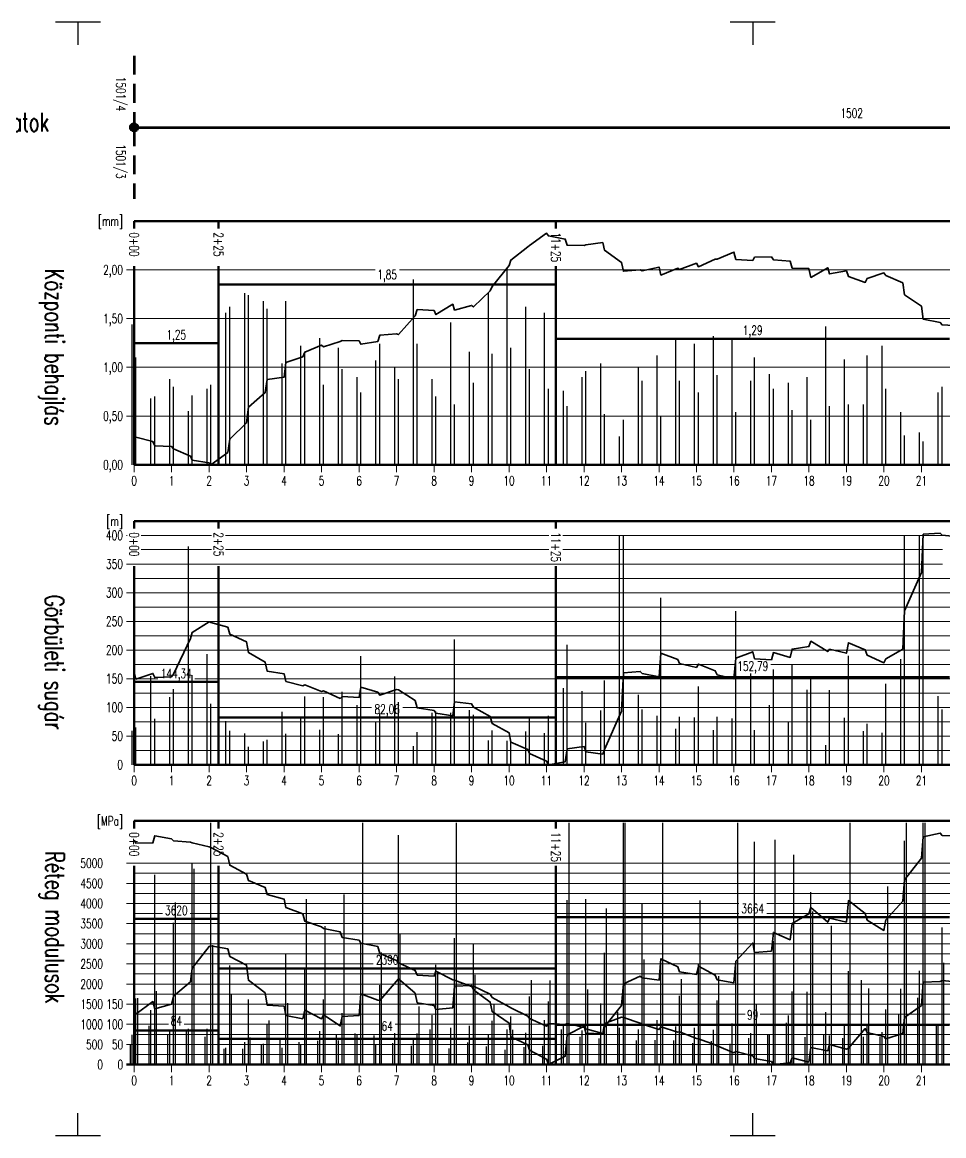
# Model space of a CAD drawing. Extents: x 34 to 784, y 316 to 619.
# Drawn here: x 228.7 to 474.5, y 321.8 to 618.8 of the extents above; entities that cross this region are included whole.
import ezdxf
from ezdxf.enums import TextEntityAlignment as Align

# ---------------------------------------------------------------- set-up
doc = ezdxf.new("R2010")
doc.units = 0
doc.header["$LTSCALE"] = 10
doc.header["$MEASUREMENT"] = 0
doc.linetypes.add('SZAGGATOTT', pattern=[0.75, 0.5, -0.25])
for name, color, linetype, lineweight in [('Felületi_modulusok', 11, 'Continuous', 30), ('Felületi_modulusok_2', 140, 'Continuous', 30), ('Felületi_modulusok_kumulatív', 11, 'Continuous', 35), ('Felületi_modulusok_kumulatív_2', 140, 'Continuous', 35), ('Felületi_modulusok_Mértékadó', 1, 'Continuous', 50), ('Felületi_modulusok_Mértékadó_2', 5, 'Continuous', 50), ('Görbületi_sugár', 7, 'Continuous', 25), ('Görbületi_sugár_kumulatív', 11, 'Continuous', 35), ('Görbületi_sugár_Mértékadó', 1, 'Continuous', 50), ('Keret', 7, 'Continuous', 50), ('Keretjelek', 7, 'Continuous', 25), ('Skála_X', 7, 'Continuous', 20), ('Skála_Y', 7, 'Continuous', 20), ('Szöveg', 7, 'Continuous', 35), ('Szöveg_0', 7, 'Continuous', 35), ('Tengely', 6, 'Continuous', 70), ('Tárcsaközép_süllyedés', 7, 'Continuous', 25), ('Tárcsaközép_süllyedés_kumulatív', 11, 'Continuous', 35), ('Tárcsaközép_süllyedés_Mértékadó', 1, 'Continuous', 50)]:
    doc.layers.add(name, color=color, linetype=linetype, lineweight=lineweight)
doc.layers.add('Szöveg_2', color=7, linetype='Continuous')
doc.styles.get("Standard").update_dxf_attribs({"font": 'simplex.shx'})

# ---------------------------------------------------------------- blocks, each defined once
blk = doc.blocks.new('M_nk')
at = {"layer": 'Felületi_modulusok_2'}
for p, q in [((210.5, 0), (210.5, 25.03)), ((195, 0), (195, 22.56)), ((180.5, 0), (180.5, 19.45)), ((205.5, 0), (205.5, 20.2)), ((210, 0), (210, 17.83)), ((125.5, 0), (125.5, 16.33)), ((320.5, 0), (320.5, 15.47)), ((330, 0), (330, 15.15)), ((340.5, 0), (340.5, 16.12)), ((370, 0), (370, 16.98)), ((370.5, 0), (370.5, 15.15)), ((375, 0), (375, 15.15)), ((385.5, 0), (385.5, 16.12)), ((390, 0), (390, 15.15)), ((5.5, 0), (5.5, 14.5)), ((80.5, 0), (80.5, 13.21)), ((130, 0), (130, 14.07)), ((175.5, 0), (175.5, 13.11)), ((185.5, 0), (185.5, 13.97)), ((205, 0), (205, 13.32)), ((225, 0), (225, 12.03)), ((260.5, 0), (260.5, 12.79)), ((265.5, 0), (265.5, 14.72)), ((275.5, 0), (275.5, 12.89)), ((280, 0), (280, 12.03)), ((280.5, 0), (280.5, 13.21)), ((285, 0), (285, 13.75)), ((285.5, 0), (285.5, 13.43)), ((300, 0), (300, 13.11)), ((310, 0), (310, 14.18)), ((310.5, 0), (310.5, 12.25)), ((320, 0), (320, 13.86)), ((325.5, 0), (325.5, 12.25)), ((335, 0), (335, 12.57)), ((345, 0), (345, 13.21)), ((345.5, 0), (345.5, 12.03)), ((350.5, 0), (350.5, 12.36)), ((380, 0), (380, 14.72)), ((380.5, 0), (380.5, 14.72)), ((5, 0), (5, 10.31)), ((15, 0), (15, 9.02)), ((15.5, 0), (15.5, 9.56)), ((20.5, 0), (20.5, 9.56)), ((50.5, 0), (50.5, 8.92)), ((80, 0), (80, 9.35)), ((85.5, 0), (85.5, 9.78)), ((90.5, 0), (90.5, 10.31)), ((100.5, 0), (100.5, 9.35)), ((110.5, 0), (110.5, 11.82)), ((115, 0), (115, 9.35)), ((115.5, 0), (115.5, 10.64)), ((120.5, 0), (120.5, 9.13)), ((130.5, 0), (130.5, 9.78)), ((135.5, 0), (135.5, 9.35)), ((140.5, 0), (140.5, 11.82)), ((145.5, 0), (145.5, 10.21)), ((150.5, 0), (150.5, 9.78)), ((155.5, 0), (155.5, 9.24)), ((160.5, 0), (160.5, 10.96)), ((175, 0), (175, 11.17)), ((190.5, 0), (190.5, 10.64)), ((215, 0), (215, 10.42)), ((215.5, 0), (215.5, 10.64)), ((220, 0), (220, 8.92)), ((220.5, 0), (220.5, 9.35)), ((225.5, 0), (225.5, 10.21)), ((235.5, 0), (235.5, 10.1)), ((240.5, 0), (240.5, 10.31)), ((245.5, 0), (245.5, 10.21)), ((250, 0), (250, 10.21)), ((250.5, 0), (250.5, 9.99)), ((255.5, 0), (255.5, 10.31)), ((260, 0), (260, 10.31)), ((265, 0), (265, 9.99)), ((270, 0), (270, 11.71)), ((270.5, 0), (270.5, 11.39)), ((290, 0), (290, 11.07)), ((290.5, 0), (290.5, 11.17)), ((295, 0), (295, 9.78)), ((295.5, 0), (295.5, 10.42)), ((300.5, 0), (300.5, 10.64)), ((305, 0), (305, 10.1)), ((305.5, 0), (305.5, 9.24)), ((315.5, 0), (315.5, 11.39)), ((325, 0), (325, 11.71)), ((330.5, 0), (330.5, 10.74)), ((335.5, 0), (335.5, 9.13)), ((340, 0), (340, 11.17)), ((350, 0), (350, 11.71)), ((355, 0), (355, 9.45)), ((355.5, 0), (355.5, 9.13)), ((360, 0), (360, 11.5)), ((360.5, 0), (360.5, 9.13)), ((375.5, 0), (375.5, 11.07)), ((385, 0), (385, 11.17)), ((390.5, 0), (390.5, 10.74)), ((0.5, 0), (0.5, 7.95)), ((10, 0), (10, 8.06)), ((10.5, 0), (10.5, 8.81)), ((20, 0), (20, 7.41)), ((30.5, 0), (30.5, 6.02)), ((40, 0), (40, 7.09)), ((45, 0), (45, 6.02)), ((50, 0), (50, 6.34)), ((55, 0), (55, 7.84)), ((55.5, 0), (55.5, 6.45)), ((60, 0), (60, 8.27)), ((60.5, 0), (60.5, 8.06)), ((65, 0), (65, 7.74)), ((70.5, 0), (70.5, 8.38)), ((75.5, 0), (75.5, 7.09)), ((95.5, 0), (95.5, 7.95)), ((105.5, 0), (105.5, 8.49)), ((120, 0), (120, 7.41)), ((125, 0), (125, 6.98)), ((135, 0), (135, 6.45)), ((140, 0), (140, 6.55)), ((145, 0), (145, 6.45)), ((155, 0), (155, 6.23)), ((165, 0), (165, 7.09)), ((165.5, 0), (165.5, 8.38)), ((170, 0), (170, 7.95)), ((170.5, 0), (170.5, 8.06)), ((180, 0), (180, 7.31)), ((185, 0), (185, 7.84)), ((190, 0), (190, 7.09)), ((195.5, 0), (195.5, 7.41)), ((200, 0), (200, 7.41)), ((200.5, 0), (200.5, 8.7)), ((230, 0), (230, 7.09)), ((235, 0), (235, 6.23)), ((240, 0), (240, 7.63)), ((245, 0), (245, 8.17)), ((255, 0), (255, 8.49)), ((275, 0), (275, 7.52)), ((315, 0), (315, 8.7)), ((365, 0), (365, 8.7)), ((365.5, 0), (365.5, 7.63)), ((25, 0), (25, 4.19)), ((25.5, 0), (25.5, 4.51)), ((30, 0), (30, 4.19)), ((35, 0), (35, 5.37)), ((35.5, 0), (35.5, 5.59)), ((40.5, 0), (40.5, 4.51)), ((45.5, 0), (45.5, 5.26)), ((65.5, 0), (65.5, 5.48)), ((70, 0), (70, 5.69)), ((75, 0), (75, 5.05)), ((85, 0), (85, 4.3)), ((90, 0), (90, 5.91)), ((95, 0), (95, 4.83)), ((100, 0), (100, 3.98)), ((105, 0), (105, 4.62)), ((110, 0), (110, 5.05)), ((150, 0), (150, 5.69)), ((160, 0), (160, 5.59)), ((230.5, 0), (230.5, 5.69))]:
    blk.add_line(p, q, dxfattribs=at)
blk = doc.blocks.new('M_K')
at = {"layer": 'Felületi_modulusok'}
for p, q in [((20, 0), (20, 64.46)), ((60.5, 0), (60.5, 64.46)), ((85.5, 0), (85.5, 64.46)), ((115.5, 0), (115.5, 64.46)), ((130, 0), (130, 64.46)), ((130.5, 0), (130.5, 64.46)), ((140.5, 0), (140.5, 64.46)), ((160.5, 0), (160.5, 64.46)), ((190.5, 0), (190.5, 64.46)), ((205.5, 0), (205.5, 64.46)), ((210, 0), (210, 64.46)), ((210.5, 0), (210.5, 64.46)), ((300, 0), (300, 64.46)), ((370, 0), (370, 64.46)), ((375.5, 0), (375.5, 64.46)), ((70, 0), (70, 61.22)), ((165, 0), (165, 59.42)), ((170.5, 0), (170.5, 59.95)), ((205, 0), (205, 59.68)), ((380, 0), (380, 60.94)), ((380.5, 0), (380.5, 60.94)), ((370.5, 0), (370.5, 56.81)), ((15, 0), (15, 53.72)), ((175.5, 0), (175.5, 55.96)), ((5, 0), (5, 50.65)), ((15.5, 0), (15.5, 52.2)), ((265.5, 0), (265.5, 53.43)), ((300.5, 0), (300.5, 47.65)), ((55.5, 0), (55.5, 45.38)), ((180, 0), (180, 46.03)), ((200.5, 0), (200.5, 47.52)), ((310.5, 0), (310.5, 45.93)), ((10.5, 0), (10.5, 43.25)), ((45.5, 0), (45.5, 44.11)), ((115, 0), (115, 43.83)), ((120, 0), (120, 44.11)), ((125.5, 0), (125.5, 41.64)), ((135, 0), (135, 43)), ((150.5, 0), (150.5, 43.8)), ((180.5, 0), (180.5, 40.84)), ((285.5, 0), (285.5, 40.29)), ((320.5, 0), (320.5, 41)), ((10, 0), (10, 37.8)), ((50.5, 0), (50.5, 36.92)), ((185.5, 0), (185.5, 37.01)), ((215, 0), (215, 36.58)), ((290.5, 0), (290.5, 37.21)), ((310, 0), (310, 36.16)), ((355.5, 0), (355.5, 35.98)), ((360, 0), (360, 38.28)), ((70.5, 0), (70.5, 34.69)), ((85, 0), (85, 33.69)), ((170, 0), (170, 32.92)), ((220.5, 0), (220.5, 33.93)), ((295.5, 0), (295.5, 33.55)), ((305, 0), (305, 33.63)), ((305.5, 0), (305.5, 34.65)), ((315.5, 0), (315.5, 35.42)), ((375, 0), (375, 33.78)), ((20.5, 0), (20.5, 31.84)), ((60, 0), (60, 32.6)), ((65.5, 0), (65.5, 29.92)), ((90, 0), (90, 32.26)), ((125, 0), (125, 29.82)), ((285, 0), (285, 30.11)), ((290, 0), (290, 31.54)), ((295, 0), (295, 31.48)), ((40, 0), (40, 29.35)), ((135.5, 0), (135.5, 28.04)), ((140, 0), (140, 27.13)), ((215.5, 0), (215.5, 27.13)), ((220, 0), (220, 29.7)), ((225.5, 0), (225.5, 27.05)), ((260, 0), (260, 28.26)), ((275, 0), (275, 29.63)), ((325.5, 0), (325.5, 26.83)), ((25, 0), (25, 26.4)), ((45, 0), (45, 25.69)), ((80, 0), (80, 26.64)), ((80.5, 0), (80.5, 24.58)), ((90.5, 0), (90.5, 23.93)), ((150, 0), (150, 26.71)), ((160, 0), (160, 26.2)), ((190, 0), (190, 24.89)), ((280.5, 0), (280.5, 25.11)), ((320, 0), (320, 24.26)), ((360.5, 0), (360.5, 26.03)), ((65, 0), (65, 21.2)), ((105.5, 0), (105.5, 22.5)), ((110.5, 0), (110.5, 22.45)), ((145.5, 0), (145.5, 22.77)), ((155.5, 0), (155.5, 23.56)), ((245, 0), (245, 23.27)), ((245.5, 0), (245.5, 22.77)), ((265, 0), (265, 21.89)), ((280, 0), (280, 21.54)), ((315, 0), (315, 23.07)), ((335.5, 0), (335.5, 22.01)), ((340, 0), (340, 23.46)), ((350.5, 0), (350.5, 22.12)), ((385, 0), (385, 23.46)), ((5.5, 0), (5.5, 19.59)), ((25.5, 0), (25.5, 18.68)), ((105, 0), (105, 18.2)), ((120.5, 0), (120.5, 20)), ((145, 0), (145, 18.37)), ((175, 0), (175, 19.55)), ((195.5, 0), (195.5, 20.32)), ((225, 0), (225, 19.74)), ((230, 0), (230, 18.08)), ((240.5, 0), (240.5, 20.42)), ((255, 0), (255, 19.69)), ((255.5, 0), (255.5, 19.19)), ((325, 0), (325, 20.5)), ((345, 0), (345, 18.23)), ((350, 0), (350, 18.04)), ((0, 0), (0, 17.64)), ((0.5, 0), (0.5, 17.73)), ((30, 0), (30, 17.35)), ((40.5, 0), (40.5, 16.38)), ((50, 0), (50, 17.37)), ((75.5, 0), (75.5, 15.52)), ((95.5, 0), (95.5, 16.06)), ((110, 0), (110, 16.81)), ((155, 0), (155, 17.07)), ((165.5, 0), (165.5, 15.92)), ((230.5, 0), (230.5, 16.23)), ((235, 0), (235, 17.07)), ((250.5, 0), (250.5, 16.78)), ((270, 0), (270, 16.87)), ((270.5, 0), (270.5, 17.53)), ((335, 0), (335, 17.73)), ((340.5, 0), (340.5, 15.15)), ((345.5, 0), (345.5, 15.16)), ((355, 0), (355, 17.59)), ((385.5, 0), (385.5, 15.15)), ((55, 0), (55, 13.73)), ((100, 0), (100, 12.8)), ((200, 0), (200, 14.68)), ((240, 0), (240, 14.19)), ((250, 0), (250, 14.7)), ((275.5, 0), (275.5, 13.02)), ((330.5, 0), (330.5, 12.03)), ((365.5, 0), (365.5, 12.51)), ((390.5, 0), (390.5, 12.03)), ((35, 0), (35, 10.85)), ((35.5, 0), (35.5, 11.73)), ((95, 0), (95, 11.66)), ((100.5, 0), (100.5, 9.25)), ((195, 0), (195, 10.83)), ((365, 0), (365, 10.97)), ((30.5, 0), (30.5, 7.22)), ((75, 0), (75, 8.28)), ((185, 0), (185, 7.77)), ((235.5, 0), (235.5, 8.28)), ((260.5, 0), (260.5, 7.28)), ((330, 0), (330, 7.27)), ((390, 0), (390, 7.27))]:
    blk.add_line(p, q, dxfattribs=at)

msp = doc.modelspace()

# ---------------------------------------------------------------- hatches: boundary and pattern name
at = {"layer": 'Tengely'}
h = msp.add_hatch(color=256, dxfattribs=at)
h.paths.add_polyline_path([(257.53, 590.77), (258.53, 590.77), (258.53, 590.77), (259.53, 590.77, 0.999999)])
h.paths.add_polyline_path([(259.53, 590.77), (259.53, 590.77), (258.53, 590.77), (258.53, 590.77), (257.53, 590.77, 1)])

# ---------------------------------------------------------------- linework, layer by layer
at = {"layer": 'Felületi_modulusok_2'}
msp.add_line((257.53, 340.77), (257.53, 346.25), dxfattribs=at)
at = {"layer": 'Felületi_modulusok_kumulatív', "flags": 128}
msp.add_lwpolyline([(258.53, 356.46), (259.03, 354.22), (263.53, 357.6), (264.03, 355.68), (268.53, 356.87), (269.03, 358.99), (273.53, 362.89), (274.03, 366.54), (278.53, 372.28), (279.03, 372.45), (283.53, 371.69), (284.03, 369.62), (288.53, 367.32), (289.03, 363.29), (293.53, 359.88), (294.03, 356.62), (298.53, 356.37), (299.03, 353.9), (303.53, 353.03), (304.03, 355.29), (308.53, 353), (309.03, 354.03), (313.53, 351.11), (314.03, 353.6), (318.53, 353.9), (319.03, 359.63), (323.53, 357.99), (324.03, 357.84), (328.53, 363.02), (329.03, 363.68), (333.53, 359.83), (334.03, 357.22), (338.53, 356.5), (339.03, 355.44), (343.53, 355.92), (344.03, 361.66), (348.53, 361.91), (349.03, 360.73), (353.53, 357.45), (354.03, 354.93), (358.53, 351.86), (359.03, 348.17), (363.53, 346.02), (364.03, 344.6), (368.53, 342.2), (369.03, 340.77), (373.53, 342.99), (374.03, 348.73), (378.53, 351), (379.03, 349.15), (383.53, 348.98), (384.03, 350.82), (388.53, 356.56), (389.03, 362.3), (393.53, 364.37), (394.03, 363.89), (398.53, 363.26), (399.03, 369), (403.53, 366.87), (404.03, 365.5), (408.53, 364.79), (409.03, 367.01), (413.53, 364.66), (414.03, 363.42), (418.53, 362.63), (419.03, 368.36), (423.53, 373.24), (424.03, 370.7), (428.53, 371.05), (429.03, 376.02), (433.53, 374.1), (434.03, 378.38), (438.53, 380.98), (439.03, 382.68), (443.53, 378.75), (444.03, 379.8), (448.53, 378.79), (449.03, 384.53), (453.53, 381.11), (454.03, 379.32), (458.53, 376.56), (459.03, 379.41), (463.53, 384.33), (464.03, 390.07), (468.53, 395.81), (469.03, 401.54), (473.53, 402.52), (474.03, 401.89), (478.53, 401.7)], dxfattribs=at)
at = {"layer": 'Felületi_modulusok_kumulatív_2', "flags": 128}
msp.add_lwpolyline([(258.53, 400.65), (259.03, 399.8), (263.53, 399.93), (264.03, 401.8), (268.53, 400.99), (269.03, 400.5), (273.53, 400.09), (274.03, 399.91), (278.53, 398.84), (279.03, 398.66), (283.53, 396.25), (284.03, 393.97), (288.53, 391.56), (289.03, 389.91), (293.53, 387.99), (294.03, 386.16), (298.53, 384.95), (299.03, 382.67), (303.53, 381.02), (304.03, 379.06), (308.53, 377.54), (309.03, 377.09), (313.53, 376.19), (314.03, 374.72), (318.53, 374), (319.03, 373.2), (323.53, 372.26), (324.03, 370.38), (328.53, 368.59), (329.03, 367.92), (333.53, 365.87), (334.03, 364.66), (338.53, 364.39), (339.03, 365.72), (343.53, 363.36), (344.03, 363.27), (348.53, 361.57), (349.03, 361.7), (353.53, 359.56), (354.03, 358.71), (358.53, 356.21), (359.03, 355.94), (363.53, 353.7), (364.03, 353.08), (368.53, 351.02), (369.03, 351.78), (373.53, 351.51), (374.03, 351.77), (378.53, 350.7), (379.03, 350.34), (383.53, 349.09), (384.03, 351.71), (388.53, 353.4), (389.03, 353.31), (393.53, 351.84), (394.03, 351.56), (398.53, 350.13), (399.03, 350.89), (403.53, 349.41), (404.03, 349.5), (408.53, 347.71), (409.03, 347.62), (413.53, 346.06), (414.03, 345.74), (418.53, 343.91), (419.03, 344.31), (423.53, 343.1), (424.03, 342.43), (428.53, 341.58), (429.03, 340.77), (433.53, 341.26), (434.03, 342.55), (438.53, 341.43), (439.03, 345.35), (443.53, 344.46), (444.03, 346.1), (448.53, 344.9), (449.03, 345.16), (453.53, 350.37), (454.03, 349.3), (458.53, 348.23), (459.03, 347.69), (463.53, 349.07), (464.03, 353.3), (468.53, 356.55), (469.03, 362.78), (473.53, 362.96), (474.03, 363.22), (478.53, 362.77)], dxfattribs=at)
at = {"layer": 'Felületi_modulusok_Mértékadó'}
for p, q in [((258.53, 379.66), (281.03, 379.66)), ((371.03, 380.14), (476.03, 380.14)), ((281.03, 366.45), (371.03, 366.45))]:
    msp.add_line(p, q, dxfattribs=at)
at = {"layer": 'Felületi_modulusok_Mértékadó_2'}
for p, q in [((371.03, 351.43), (476.03, 351.43)), ((258.53, 349.84), (281.03, 349.84)), ((281.03, 347.64), (371.03, 347.64))]:
    msp.add_line(p, q, dxfattribs=at)
at = {"layer": 'Görbületi_sugár'}
for p, q in [((388.03, 420.77), (388.03, 481.95)), ((389.03, 420.77), (389.03, 481.95)), ((464.03, 420.77), (464.03, 481.95)), ((468.03, 420.77), (468.03, 481.95)), ((469.03, 420.77), (469.03, 481.95)), ((273.03, 420.77), (273.03, 478.98)), ((399.03, 420.77), (399.03, 465.32)), ((419.03, 420.77), (419.03, 461.76)), ((344.03, 420.77), (344.03, 454.21)), ((374.03, 420.77), (374.03, 452.73)), ((278.03, 420.77), (278.03, 450.28)), ((319.03, 420.77), (319.03, 449.75)), ((449.03, 420.77), (449.03, 449.83)), ((463.03, 420.77), (463.03, 448.91)), ((429.03, 420.77), (429.03, 446.2)), ((434.03, 420.77), (434.03, 447.49)), ((263.03, 420.77), (263.03, 444.42)), ((274.03, 420.77), (274.03, 444.65)), ((328.03, 420.77), (328.03, 444.26)), ((384.03, 420.77), (384.03, 443.24)), ((423.03, 420.77), (423.03, 445.1)), ((439.03, 420.77), (439.03, 443.86)), ((269.03, 420.77), (269.03, 440.88)), ((314.03, 420.77), (314.03, 440.18)), ((373.03, 420.77), (373.03, 441.17)), ((378.03, 420.77), (378.03, 440.43)), ((409.03, 420.77), (409.03, 441.67)), ((438.03, 420.77), (438.03, 440.74)), ((444.03, 420.77), (444.03, 440.62)), ((459.03, 420.77), (459.03, 442.35)), ((268.03, 420.77), (268.03, 438.75)), ((279.03, 420.77), (279.03, 437.01)), ((304.03, 420.77), (304.03, 438.97)), ((309.03, 420.77), (309.03, 438.82)), ((318.03, 420.77), (318.03, 436.61)), ((329.03, 420.77), (329.03, 437.45)), ((393.03, 420.77), (393.03, 439.38)), ((428.03, 420.77), (428.03, 436.62)), ((473.03, 420.77), (473.03, 439.05)), ((298.03, 420.77), (298.03, 434.88)), ((324.03, 420.77), (324.03, 434.41)), ((338.03, 420.77), (338.03, 434.64)), ((339.03, 420.77), (339.03, 435)), ((343.03, 420.77), (343.03, 434.64)), ((348.03, 420.77), (348.03, 435.35)), ((349.03, 420.77), (349.03, 434.03)), ((369.03, 420.77), (369.03, 433.79)), ((383.03, 420.77), (383.03, 435.22)), ((394.03, 420.77), (394.03, 435.46)), ((398.03, 420.77), (398.03, 433.82)), ((474.03, 420.77), (474.03, 435.46)), ((259.03, 420.77), (259.03, 430.71)), ((264.03, 420.77), (264.03, 433.03)), ((283.03, 420.77), (283.03, 432.35)), ((303.03, 420.77), (303.03, 432.99)), ((323.03, 420.77), (323.03, 432.14)), ((364.03, 420.77), (364.03, 432.99)), ((379.03, 420.77), (379.03, 431.98)), ((404.03, 420.77), (404.03, 433.5)), ((408.03, 420.77), (408.03, 433.33)), ((414.03, 420.77), (414.03, 433.54)), ((418.03, 420.77), (418.03, 433.08)), ((433.03, 420.77), (433.03, 432.27)), ((448.03, 420.77), (448.03, 433.27)), ((454.03, 420.77), (454.03, 431.63)), ((258.03, 420.77), (258.03, 429.79)), ((284.03, 420.77), (284.03, 429.8)), ((288.03, 420.77), (288.03, 429.08)), ((299.03, 420.77), (299.03, 429.05)), ((308.03, 420.77), (308.03, 430.11)), ((313.03, 420.77), (313.03, 428.89)), ((334.03, 420.77), (334.03, 429.49)), ((354.03, 420.77), (354.03, 429.91)), ((363.03, 420.77), (363.03, 429.64)), ((368.03, 420.77), (368.03, 429.21)), ((403.03, 420.77), (403.03, 430.32)), ((413.03, 420.77), (413.03, 429.95)), ((424.03, 420.77), (424.03, 429.98)), ((453.03, 420.77), (453.03, 429.69)), ((458.03, 420.77), (458.03, 429.24)), ((289.03, 420.77), (289.03, 425.5)), ((293.03, 420.77), (293.03, 426.98)), ((294.03, 420.77), (294.03, 427.44)), ((333.03, 420.77), (333.03, 425.75)), ((353.03, 420.77), (353.03, 427.22)), ((358.03, 420.77), (358.03, 427.16)), ((359.03, 420.77), (359.03, 426.99)), ((443.03, 420.77), (443.03, 426.02))]:
    msp.add_line(p, q, dxfattribs=at)
at = {"layer": 'Görbületi_sugár_kumulatív', "flags": 128}
msp.add_lwpolyline([(258.53, 445.28), (259.03, 443.61), (263.53, 445.14), (264.03, 444.02), (268.53, 444.22), (269.03, 444.92), (273.53, 454.46), (274.03, 456.04), (278.53, 458.92), (279.03, 458.72), (283.53, 457.44), (284.03, 455.57), (288.53, 453.53), (289.03, 450.66), (293.53, 448.13), (294.03, 445.71), (298.53, 445.02), (299.03, 442.97), (303.53, 441.84), (304.03, 442.1), (308.53, 440.3), (309.03, 440.52), (313.53, 438.44), (314.03, 438.97), (318.53, 438.68), (319.03, 441.44), (323.53, 440.11), (324.03, 439.31), (328.53, 440.79), (329.03, 440.7), (333.53, 437.88), (334.03, 435.94), (338.53, 435.19), (339.03, 434.53), (343.53, 433.78), (344.03, 437.57), (348.53, 436.99), (349.03, 436.1), (353.53, 433.63), (354.03, 431.78), (358.53, 429.29), (359.03, 426.77), (363.53, 424.86), (364.03, 423.73), (368.53, 421.72), (369.03, 420.77), (373.53, 421.54), (374.03, 424.99), (378.53, 425.59), (379.03, 424.22), (383.53, 423.61), (384.03, 424.85), (388.53, 435.09), (389.03, 445.32), (393.53, 445.67), (394.03, 445.11), (398.53, 444.17), (399.03, 450.54), (403.53, 448.79), (404.03, 447.78), (408.53, 446.73), (409.03, 447.61), (413.53, 445.78), (414.03, 444.77), (418.53, 443.66), (419.03, 449.21), (423.53, 450.88), (424.03, 449.05), (428.53, 448.76), (429.03, 450.7), (433.53, 449.4), (434.03, 451.63), (438.53, 452.3), (439.03, 453.69), (443.53, 450.94), (444.03, 451.58), (448.53, 450.52), (449.03, 453.29), (453.53, 451.4), (454.03, 449.95), (458.53, 447.95), (459.03, 448.99), (463.53, 451.55), (464.03, 461.79), (468.53, 472.02), (469.03, 482.25), (473.53, 482.52), (474.03, 481.97), (478.53, 481.51)], dxfattribs=at)
at = {"layer": 'Görbületi_sugár_Mértékadó'}
for p, q in [((258.53, 442.85), (281.03, 442.85)), ((371.03, 444.14), (476.03, 444.14)), ((281.03, 433.32), (371.03, 433.32))]:
    msp.add_line(p, q, dxfattribs=at)
at = {"layer": 'Keret'}
for p, q in [((258.53, 565.77), (649.03, 565.77)), ((258.53, 565.77), (258.53, 563.77)), ((281.03, 565.77), (281.03, 563.77)), ((371.03, 565.77), (371.03, 563.77)), ((258.53, 553.77), (258.53, 500.77)), ((281.03, 553.77), (281.03, 500.77)), ((371.03, 553.77), (371.03, 500.77)), ((258.53, 500.77), (649.03, 500.77)), ((258.53, 485.77), (649.03, 485.77)), ((258.53, 485.77), (258.53, 483.77)), ((281.03, 485.77), (281.03, 483.77)), ((371.03, 485.77), (371.03, 483.77)), ((258.53, 473.77), (258.53, 420.77)), ((281.03, 473.77), (281.03, 420.77)), ((371.03, 473.77), (371.03, 420.77)), ((258.53, 420.77), (649.03, 420.77)), ((258.53, 405.77), (648.53, 405.77)), ((258.53, 405.77), (258.53, 403.77)), ((281.03, 405.77), (281.03, 403.77)), ((371.03, 405.77), (371.03, 403.77)), ((258.53, 393.77), (258.53, 340.77)), ((281.03, 393.77), (281.03, 340.77)), ((371.03, 393.77), (371.03, 340.77)), ((256.53, 340.77), (648.53, 340.77))]:
    msp.add_line(p, q, dxfattribs=at)
at = {"layer": 'Keretjelek'}
for p, q in [((249.53, 618.81), (237.53, 618.81)), ((243.53, 618.81), (243.53, 612.81)), ((429.53, 618.81), (417.53, 618.81)), ((423.53, 618.81), (423.53, 612.81)), ((243.53, 321.81), (243.53, 327.81)), ((423.53, 321.81), (423.53, 327.81)), ((249.53, 321.81), (237.53, 321.81)), ((429.53, 321.81), (417.53, 321.81))]:
    msp.add_line(p, q, dxfattribs=at)
at = {"layer": 'Skála_X'}
for p, q in [((258.53, 498.77), (258.53, 500.77)), ((268.53, 498.77), (268.53, 500.77)), ((278.53, 498.77), (278.53, 500.77)), ((288.53, 498.77), (288.53, 500.77)), ((298.53, 498.77), (298.53, 500.77)), ((308.53, 498.77), (308.53, 500.77)), ((318.53, 498.77), (318.53, 500.77)), ((328.53, 498.77), (328.53, 500.77)), ((338.53, 498.77), (338.53, 500.77)), ((348.53, 498.77), (348.53, 500.77)), ((358.53, 498.77), (358.53, 500.77)), ((368.53, 498.77), (368.53, 500.77)), ((378.53, 498.77), (378.53, 500.77)), ((388.53, 498.77), (388.53, 500.77)), ((398.53, 498.77), (398.53, 500.77)), ((408.53, 498.77), (408.53, 500.77)), ((418.53, 498.77), (418.53, 500.77)), ((428.53, 498.77), (428.53, 500.77)), ((438.53, 498.77), (438.53, 500.77)), ((448.53, 498.77), (448.53, 500.77)), ((458.53, 498.77), (458.53, 500.77)), ((468.53, 498.77), (468.53, 500.77)), ((258.53, 418.77), (258.53, 420.77)), ((268.53, 418.77), (268.53, 420.77)), ((278.53, 418.77), (278.53, 420.77)), ((288.53, 418.77), (288.53, 420.77)), ((298.53, 418.77), (298.53, 420.77)), ((308.53, 418.77), (308.53, 420.77)), ((318.53, 418.77), (318.53, 420.77)), ((328.53, 418.77), (328.53, 420.77)), ((338.53, 418.77), (338.53, 420.77)), ((348.53, 418.77), (348.53, 420.77)), ((358.53, 418.77), (358.53, 420.77)), ((368.53, 418.77), (368.53, 420.77)), ((378.53, 418.77), (378.53, 420.77)), ((388.53, 418.77), (388.53, 420.77)), ((398.53, 418.77), (398.53, 420.77)), ((408.53, 418.77), (408.53, 420.77)), ((418.53, 418.77), (418.53, 420.77)), ((428.53, 418.77), (428.53, 420.77)), ((438.53, 418.77), (438.53, 420.77)), ((448.53, 418.77), (448.53, 420.77)), ((458.53, 418.77), (458.53, 420.77)), ((468.53, 418.77), (468.53, 420.77)), ((258.53, 338.77), (258.53, 340.77)), ((268.53, 338.77), (268.53, 340.77)), ((278.53, 338.77), (278.53, 340.77)), ((288.53, 338.77), (288.53, 340.77)), ((298.53, 338.77), (298.53, 340.77)), ((308.53, 338.77), (308.53, 340.77)), ((318.53, 338.77), (318.53, 340.77)), ((328.53, 338.77), (328.53, 340.77)), ((338.53, 338.77), (338.53, 340.77)), ((348.53, 338.77), (348.53, 340.77)), ((358.53, 338.77), (358.53, 340.77)), ((368.53, 338.77), (368.53, 340.77)), ((378.53, 338.77), (378.53, 340.77)), ((388.53, 338.77), (388.53, 340.77)), ((398.53, 338.77), (398.53, 340.77)), ((408.53, 338.77), (408.53, 340.77)), ((418.53, 338.77), (418.53, 340.77)), ((428.53, 338.77), (428.53, 340.77)), ((438.53, 338.77), (438.53, 340.77)), ((448.53, 338.77), (448.53, 340.77)), ((458.53, 338.77), (458.53, 340.77)), ((468.53, 338.77), (468.53, 340.77))]:
    msp.add_line(p, q, dxfattribs=at)
at = {"layer": 'Skála_Y'}
for p, q in [((256.53, 552.77), (322.79, 552.77)), ((329.28, 552.77), (649.03, 552.77)), ((256.53, 539.77), (649.03, 539.77)), ((256.53, 526.77), (555.16, 526.77)), ((256.53, 513.77), (649.03, 513.77)), ((256.53, 481.95), (256.66, 481.95)), ((260.41, 481.95), (279.16, 481.95)), ((282.91, 481.95), (369.16, 481.95)), ((372.91, 481.95), (474.16, 481.95)), ((260.41, 478.13), (279.16, 478.13)), ((282.91, 478.13), (369.16, 478.13)), ((372.91, 478.13), (474.16, 478.13)), ((256.53, 474.3), (474.16, 474.3)), ((258.53, 470.48), (649.03, 470.48)), ((256.53, 466.66), (649.03, 466.66)), ((258.53, 462.83), (649.03, 462.83)), ((256.53, 459.01), (649.03, 459.01)), ((258.53, 455.19), (649.03, 455.19)), ((256.53, 451.36), (649.03, 451.36)), ((258.53, 447.54), (418.66, 447.54)), ((428.4, 447.54), (649.03, 447.54)), ((256.53, 443.72), (264.83, 443.72)), ((274.74, 443.72), (553.62, 443.72)), ((258.53, 439.89), (607.66, 439.89)), ((256.53, 436.07), (321.83, 436.07)), ((330.24, 436.07), (504.29, 436.07)), ((258.53, 432.25), (649.03, 432.25)), ((256.53, 428.42), (649.03, 428.42)), ((258.53, 424.6), (649.03, 424.6)), ((256.53, 394.49), (648.53, 394.49)), ((256.53, 389.12), (648.53, 389.12)), ((258.53, 391.81), (648.53, 391.81)), ((258.53, 386.44), (648.53, 386.44)), ((256.53, 383.75), (419.78, 383.75)), ((427.28, 383.75), (648.53, 383.75)), ((258.53, 381.06), (266.07, 381.06)), ((273.49, 381.06), (419.78, 381.06)), ((427.28, 381.06), (555.2, 381.06)), ((256.53, 378.38), (648.53, 378.38)), ((258.53, 375.69), (648.53, 375.69)), ((256.53, 373.01), (648.53, 373.01)), ((258.53, 370.32), (608.82, 370.32)), ((256.53, 367.63), (322.32, 367.63)), ((329.74, 367.63), (648.53, 367.63)), ((258.53, 364.95), (505.03, 364.95)), ((256.53, 362.26), (648.53, 362.26)), ((258.53, 359.58), (648.53, 359.58)), ((256.53, 356.89), (610.03, 356.89)), ((258.53, 354.2), (421.53, 354.2)), ((425.53, 354.2), (506.45, 354.2)), ((256.53, 351.52), (267.7, 351.52)), ((271.87, 351.52), (323.95, 351.52)), ((328.12, 351.52), (648.53, 351.52)), ((258.53, 348.83), (648.53, 348.83)), ((256.53, 346.15), (648.53, 346.15)), ((258.53, 343.46), (648.53, 343.46))]:
    msp.add_line(p, q, dxfattribs=at)
at = {"layer": 'Tengely', "linetype": 'SZAGGATOTT'}
for p, q in [((258.53, 609.85), (258.53, 590.77)), ((258.53, 590.77), (258.53, 571.7))]:
    msp.add_line(p, q, dxfattribs=at)
at = {"layer": 'Tengely'}
msp.add_line((258.53, 590.77), (649.03, 590.77), dxfattribs=at)
msp.add_circle((258.53, 590.77), 1, dxfattribs=at)
at = {"layer": 'Tárcsaközép_süllyedés'}
for p, q in [((358.03, 500.77), (358.03, 553.29)), ((333.03, 500.77), (333.03, 550.17)), ((288.03, 500.77), (288.03, 546.53)), ((353.03, 500.77), (353.03, 546.53)), ((289.03, 500.77), (289.03, 546.01)), ((293.03, 500.77), (293.03, 544.45)), ((299.03, 500.77), (299.03, 544.45)), ((283.03, 500.77), (283.03, 541.33)), ((284.03, 500.77), (284.03, 542.89)), ((294.03, 500.77), (294.03, 542.37)), ((363.03, 500.77), (363.03, 542.89)), ((368.03, 500.77), (368.03, 541.33)), ((258.03, 500.77), (258.03, 538.21)), ((343.03, 500.77), (343.03, 538.73)), ((443.03, 500.77), (443.03, 537.69)), ((413.03, 500.77), (413.03, 535.09)), ((303.03, 500.77), (303.03, 532.49)), ((308.03, 500.77), (308.03, 534.57)), ((313.03, 500.77), (313.03, 531.97)), ((324.03, 500.77), (324.03, 533.01)), ((334.03, 500.77), (334.03, 533.01)), ((359.03, 500.77), (359.03, 531.97)), ((403.03, 500.77), (403.03, 534.05)), ((408.03, 500.77), (408.03, 533.01)), ((418.03, 500.77), (418.03, 534.05)), ((458.03, 500.77), (458.03, 532.49)), ((259.03, 500.77), (259.03, 529.37)), ((304.03, 500.77), (304.03, 530.93)), ((348.03, 500.77), (348.03, 530.93)), ((354.03, 500.77), (354.03, 530.41)), ((398.03, 500.77), (398.03, 529.89)), ((424.03, 500.77), (424.03, 529.37)), ((448.03, 500.77), (448.03, 528.85)), ((454.03, 500.77), (454.03, 529.89)), ((298.03, 500.77), (298.03, 527.81)), ((314.03, 500.77), (314.03, 526.25)), ((323.03, 500.77), (323.03, 528.59)), ((328.03, 500.77), (328.03, 526.77)), ((364.03, 500.77), (364.03, 526.25)), ((379.03, 500.77), (379.03, 525.73)), ((383.03, 500.77), (383.03, 527.81)), ((393.03, 500.77), (393.03, 526.77)), ((268.03, 500.77), (268.03, 523.65)), ((318.03, 500.77), (318.03, 524.17)), ((329.03, 500.77), (329.03, 523.65)), ((338.03, 500.77), (338.03, 523.65)), ((378.03, 500.77), (378.03, 524.17)), ((394.03, 500.77), (394.03, 523.13)), ((404.03, 500.77), (404.03, 523.13)), ((414.03, 500.77), (414.03, 524.69)), ((423.03, 500.77), (423.03, 523.13)), ((428.03, 500.77), (428.03, 524.95)), ((438.03, 500.77), (438.03, 524.17)), ((269.03, 500.77), (269.03, 521.57)), ((278.03, 500.77), (278.03, 521.05)), ((279.03, 500.77), (279.03, 522.09)), ((309.03, 500.77), (309.03, 522.09)), ((319.03, 500.77), (319.03, 520.01)), ((349.03, 500.77), (349.03, 522.61)), ((369.03, 500.77), (369.03, 521.05)), ((373.03, 500.77), (373.03, 520.53)), ((409.03, 500.77), (409.03, 520.01)), ((429.03, 500.77), (429.03, 521.05)), ((433.03, 500.77), (433.03, 522.61)), ((459.03, 500.77), (459.03, 521.05)), ((473.03, 500.77), (473.03, 520.01)), ((474.03, 500.77), (474.03, 521.57)), ((263.03, 500.77), (263.03, 518.45)), ((264.03, 500.77), (264.03, 518.97)), ((274.03, 500.77), (274.03, 519.23)), ((339.03, 500.77), (339.03, 518.97)), ((344.03, 500.77), (344.03, 516.89)), ((449.03, 500.77), (449.03, 516.89)), ((453.03, 500.77), (453.03, 516.89)), ((273.03, 500.77), (273.03, 515.07)), ((374.03, 500.77), (374.03, 516.37)), ((384.03, 500.77), (384.03, 514.29)), ((419.03, 500.77), (419.03, 514.81)), ((434.03, 500.77), (434.03, 515.33)), ((444.03, 500.77), (444.03, 516.37)), ((463.03, 500.77), (463.03, 514.81)), ((389.03, 500.77), (389.03, 512.73)), ((399.03, 500.77), (399.03, 513.77)), ((439.03, 500.77), (439.03, 512.73)), ((388.03, 500.77), (388.03, 508.31)), ((464.03, 500.77), (464.03, 508.57)), ((468.03, 500.77), (468.03, 509.35)), ((469.03, 500.77), (469.03, 507.01))]:
    msp.add_line(p, q, dxfattribs=at)
at = {"layer": 'Tárcsaközép_süllyedés_kumulatív', "flags": 128}
msp.add_lwpolyline([(258.53, 507.26), (259.03, 508.18), (263.53, 506.94), (264.03, 505.81), (268.53, 505.61), (269.03, 504.99), (273.53, 503.09), (274.03, 502.01), (278.53, 501.29), (279.03, 500.77), (283.53, 504.05), (284.03, 507.64), (288.53, 511.94), (289.03, 516.14), (293.53, 520.03), (294.03, 523.51), (298.53, 524.12), (299.03, 528.01), (303.53, 529.55), (304.03, 530.77), (308.53, 532.72), (309.03, 532.2), (313.53, 533.64), (314.03, 533.94), (318.53, 533.83), (319.03, 532.91), (323.53, 533.68), (324.03, 535.31), (328.53, 535.72), (329.03, 535.51), (333.53, 540.53), (334.03, 542.17), (338.53, 541.96), (339.03, 540.83), (343.53, 543.59), (344.03, 542.05), (348.53, 543.28), (349.03, 542.87), (353.53, 547.17), (354.03, 548.29), (358.53, 553.93), (359.03, 555.36), (363.53, 558.94), (364.03, 559.25), (368.53, 562.52), (369.03, 561.8), (373.53, 560.98), (374.03, 559.34), (378.53, 559.23), (379.03, 559.44), (383.53, 560.05), (384.03, 557.99), (388.53, 554.76), (389.03, 552.4), (393.53, 552.81), (394.03, 552.5), (398.53, 553.52), (399.03, 551.37), (403.53, 553.21), (404.03, 552.9), (408.53, 554.53), (409.03, 553.61), (413.53, 555.66), (414.03, 555.65), (418.53, 557.5), (419.03, 555.55), (423.53, 555.23), (424.03, 556.15), (428.53, 556.2), (429.03, 555.48), (433.53, 555.07), (434.03, 553.22), (438.53, 553.12), (439.03, 550.76), (443.53, 553.32), (444.03, 551.67), (448.53, 552.49), (449.03, 550.95), (453.53, 549.41), (454.03, 550.43), (458.53, 551.97), (459.03, 551.25), (463.53, 549.3), (464.03, 546.11), (468.53, 543.09), (469.03, 539.6), (473.53, 538.68), (474.03, 538.06), (478.53, 537.85)], dxfattribs=at)
at = {"layer": 'Tárcsaközép_süllyedés_Mértékadó'}
for p, q in [((281.03, 548.88), (371.03, 548.88)), ((258.53, 533.2), (281.03, 533.2)), ((371.03, 534.4), (476.03, 534.4))]:
    msp.add_line(p, q, dxfattribs=at)

# ---------------------------------------------------------------- block references
at = {"layer": 'Felületi_modulusok'}
msp.add_blockref('M_K', (259.03, 340.77), dxfattribs=at)
at = {"layer": 'Felületi_modulusok_2'}
msp.add_blockref('M_nk', (257.53, 340.77), dxfattribs=at)

# ---------------------------------------------------------------- texts
at = {"layer": 'Felületi_modulusok', "width": 0.7}
for s, p in [('5000', (250.22, 394.49)), ('4500', (250.22, 389.12)), ('4000', (250.22, 383.75)), ('3500', (250.22, 378.38)), ('3000', (250.22, 373.01)), ('2500', (250.22, 367.63)), ('2000', (250.22, 362.26)), ('1500', (250.22, 356.89)), ('1000', (250.22, 351.52)), ('500', (250.22, 346.15)), ('0', (250.22, 340.77))]:
    msp.add_text(s, height=2.5, dxfattribs=at).set_placement(p, align=Align.MIDDLE_RIGHT)
at = {"layer": 'Felületi_modulusok_2', "width": 0.7}
for s, p in [('150', (255.61, 356.89)), ('100', (255.61, 351.52)), ('50', (255.61, 346.15)), ('0', (255.61, 340.77))]:
    msp.add_text(s, height=2.5, dxfattribs=at).set_placement(p, align=Align.MIDDLE_RIGHT)
at = {"layer": 'Szöveg', "width": 0.7}
msp.add_text('[MPa]', height=2.5, dxfattribs=at).set_placement((255.53, 405.77), align=Align.MIDDLE_RIGHT)
for s, p in [('0+00', (258.53, 402.77)), ('2+25', (281.03, 402.77)), ('11+25', (371.03, 402.77))]:
    msp.add_text(s, height=2.5, rotation=270, dxfattribs=at).set_placement(p, align=Align.MIDDLE_LEFT)
for s, p in [('3620', (269.78, 380.66)), ('3664', (423.53, 381.14)), ('2390', (326.03, 367.45))]:
    msp.add_text(s, height=2.5, dxfattribs=at).set_placement(p, align=Align.CENTER)
for s, p in [('0', (258.53, 337.77)), ('1', (268.53, 337.77)), ('2', (278.53, 337.77)), ('3', (288.53, 337.77)), ('4', (298.53, 337.77)), ('5', (308.53, 337.77)), ('6', (318.53, 337.77)), ('7', (328.53, 337.77)), ('8', (338.53, 337.77)), ('9', (348.53, 337.77)), ('10', (358.53, 337.77)), ('11', (368.53, 337.77)), ('12', (378.53, 337.77)), ('13', (388.53, 337.77)), ('14', (398.53, 337.77)), ('15', (408.53, 337.77)), ('16', (418.53, 337.77)), ('17', (428.53, 337.77)), ('18', (438.53, 337.77)), ('19', (448.53, 337.77)), ('20', (458.53, 337.77)), ('21', (468.53, 337.77))]:
    msp.add_text(s, height=2.5, dxfattribs=at).set_placement(p, align=Align.TOP_CENTER)
at = {"layer": 'Szöveg_0', "width": 0.7}
for s, p in [('1501/4', (253.76, 599.7)), ('1501/3', (253.76, 581.69))]:
    msp.add_text(s, height=2.5, rotation=270, dxfattribs=at).set_placement(p, align=Align.CENTER)
at = {"layer": 'Szöveg_0', "color": 3, "width": 0.7}
msp.add_text('Hálózati kapcsolatok', height=5, dxfattribs=at).set_placement((187.25, 589.68))
at = {"layer": 'Szöveg_0', "width": 0.7}
for s, p in [('1502', (449.92, 593.32)), ('1,85', (326.03, 550.24)), ('1,29', (423.53, 535.4)), ('1,25', (269.78, 534.2)), ('144,34', (269.78, 443.85)), ('152,79', (423.53, 445.82)), ('82,06', (326.03, 434.32))]:
    msp.add_text(s, height=2.5, dxfattribs=at).set_placement(p, align=Align.CENTER)
for s, p in [('[mm]', (255.53, 565.77)), ('2,00', (255.53, 552.77)), ('1,50', (255.53, 539.77)), ('1,00', (255.53, 526.77)), ('0,50', (255.53, 513.77)), ('0,00', (255.53, 500.77)), ('[m]', (255.53, 485.77)), ('400', (255.53, 481.95)), ('350', (255.53, 474.3)), ('300', (255.53, 466.66)), ('250', (255.53, 459.01)), ('200', (255.53, 451.36)), ('150', (255.53, 443.72)), ('100', (255.53, 436.07)), ('50', (255.53, 428.42)), ('0', (255.53, 420.77))]:
    msp.add_text(s, height=2.5, dxfattribs=at).set_placement(p, align=Align.MIDDLE_RIGHT)
for s, p in [('0+00', (258.53, 562.77)), ('2+25', (281.03, 562.77)), ('11+25', (371.03, 562.77)), ('0+00', (258.53, 482.77)), ('2+25', (281.03, 482.77)), ('11+25', (371.03, 482.77))]:
    msp.add_text(s, height=2.5, rotation=270, dxfattribs=at).set_placement(p, align=Align.MIDDLE_LEFT)
at = {"layer": 'Szöveg_0', "color": 3, "width": 0.7}
for s, p in [('Központi behajlás', (236.57, 532.12)), ('Görbületi sugár', (236.57, 448.06)), ('Réteg modulusok', (236.57, 377.39))]:
    msp.add_text(s, height=5, rotation=270, dxfattribs=at).set_placement(p, align=Align.MIDDLE)
at = {"layer": 'Szöveg_0', "width": 0.7}
for s, p in [('0', (258.53, 497.77)), ('1', (268.53, 497.77)), ('2', (278.53, 497.77)), ('3', (288.53, 497.77)), ('4', (298.53, 497.77)), ('5', (308.53, 497.77)), ('6', (318.53, 497.77)), ('7', (328.53, 497.77)), ('8', (338.53, 497.77)), ('9', (348.53, 497.77)), ('10', (358.53, 497.77)), ('11', (368.53, 497.77)), ('12', (378.53, 497.77)), ('13', (388.53, 497.77)), ('14', (398.53, 497.77)), ('15', (408.53, 497.77)), ('16', (418.53, 497.77)), ('17', (428.53, 497.77)), ('18', (438.53, 497.77)), ('19', (448.53, 497.77)), ('20', (458.53, 497.77)), ('21', (468.53, 497.77)), ('0', (258.53, 417.77)), ('1', (268.53, 417.77)), ('2', (278.53, 417.77)), ('3', (288.53, 417.77)), ('4', (298.53, 417.77)), ('5', (308.53, 417.77)), ('6', (318.53, 417.77)), ('7', (328.53, 417.77)), ('8', (338.53, 417.77)), ('9', (348.53, 417.77)), ('10', (358.53, 417.77)), ('11', (368.53, 417.77)), ('12', (378.53, 417.77)), ('13', (388.53, 417.77)), ('14', (398.53, 417.77)), ('15', (408.53, 417.77)), ('16', (418.53, 417.77)), ('17', (428.53, 417.77)), ('18', (438.53, 417.77)), ('19', (448.53, 417.77)), ('20', (458.53, 417.77)), ('21', (468.53, 417.77))]:
    msp.add_text(s, height=2.5, dxfattribs=at).set_placement(p, align=Align.TOP_CENTER)
at = {"layer": 'Szöveg_2', "width": 0.7}
for s, p in [('84', (269.78, 351.23)), ('99', (423.53, 352.82)), ('64', (326.03, 349.81))]:
    msp.add_text(s, height=2.5, dxfattribs=at).set_placement(p, align=Align.CENTER)

doc.saveas('drawing.dxf')
